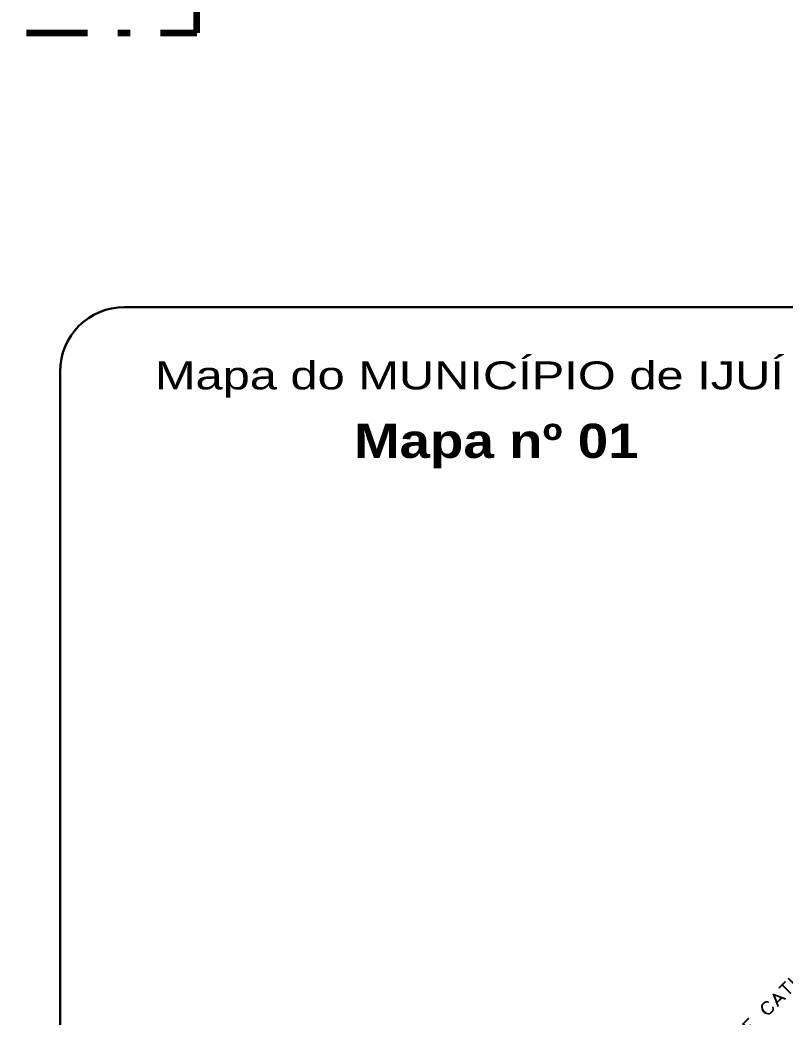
# Model space of a CAD drawing. Extents: x 15348.6 to 15438.1, y 2292.7 to 2368.6.
# Drawn here: x 15418.35 to 15424.64, y 2332.67 to 2340.86 of the extents above; entities that cross this region are included whole.
import ezdxf

# ---------------------------------------------------------------- set-up
doc = ezdxf.new("R2010")
doc.units = 0
doc.header["$LTSCALE"] = 2
doc.header["$MEASUREMENT"] = 0
doc.linetypes.add('DASHDOT2', pattern=[0.5, 0.25, -0.125, 0, -0.125])
doc.layers.get('0').update_dxf_attribs({"linetype": 'CONTINUOUS', "lineweight": 30})
for name, color, linetype, lineweight in [('06', 7, 'CONTINUOUS', 30), ('12', 35, 'CONTINUOUS', 140), ('Cidade', 5, 'CONTINUOUS', 40)]:
    doc.layers.add(name, color=color, linetype=linetype, lineweight=lineweight)
doc.styles.add('ARIAL', font='', dxfattribs={"height": 45})
doc.styles.get("Standard").update_dxf_attribs({"font": 'romand.shx'})
doc.styles.add('STYLUSBT', font='stylu.ttf')
doc.styles.get('ARIAL').set_extended_font_data('Arial Black')

msp = doc.modelspace()

# ---------------------------------------------------------------- linework, layer by layer
for p, q in [((15433.1375, 2338.5009), (15419.2134, 2338.5009)), ((15418.6827, 2337.9702), (15418.6827, 2322.0502))]:
    msp.add_line(p, q)
msp.add_arc((15419.2134, 2337.9702), 0.5307, 90, 180)
at = {"layer": '12', "color": 6, "linetype": 'DASHDOT2'}
for p, q in [((15419.8077, 2340.8221), (15419.8077, 2342.3717)), ((15419.8077, 2340.7543), (15419.8077, 2340.8221)), ((15417.3077, 2340.7543), (15419.8077, 2340.7543))]:
    msp.add_line(p, q, dxfattribs=at)

# ---------------------------------------------------------------- texts
at = {"extrusion": (0.454519, -0.454519, 0.766044)}
msp.add_text('MUNICÍPIO DE CATUÍPE', height=0.132667, rotation=0, dxfattribs=at).set_placement((12554.8953, -7091.6422, 5950.3458))
at = {"layer": '06', "linetype": 'Continuous', "style": 'ARIAL'}
msp.add_text('Mapa nº 01', height=0.28161, dxfattribs=at).set_placement((15421.0985, 2337.2606))
at = {"layer": 'Cidade', "linetype": 'Continuous', "extrusion": (0, -0.642788, 0.766044), "insert": (15419.462, 2338.0539, 0.0974), "char_height": 0.3, "width": 9.9957, "attachment_point": 1, "text_direction": (1, 0, 0), "style": 'STYLUSBT'}
msp.add_mtext('Mapa do MUNICÍPIO de IJUÍ', dxfattribs=at)

doc.saveas('drawing.dxf')
